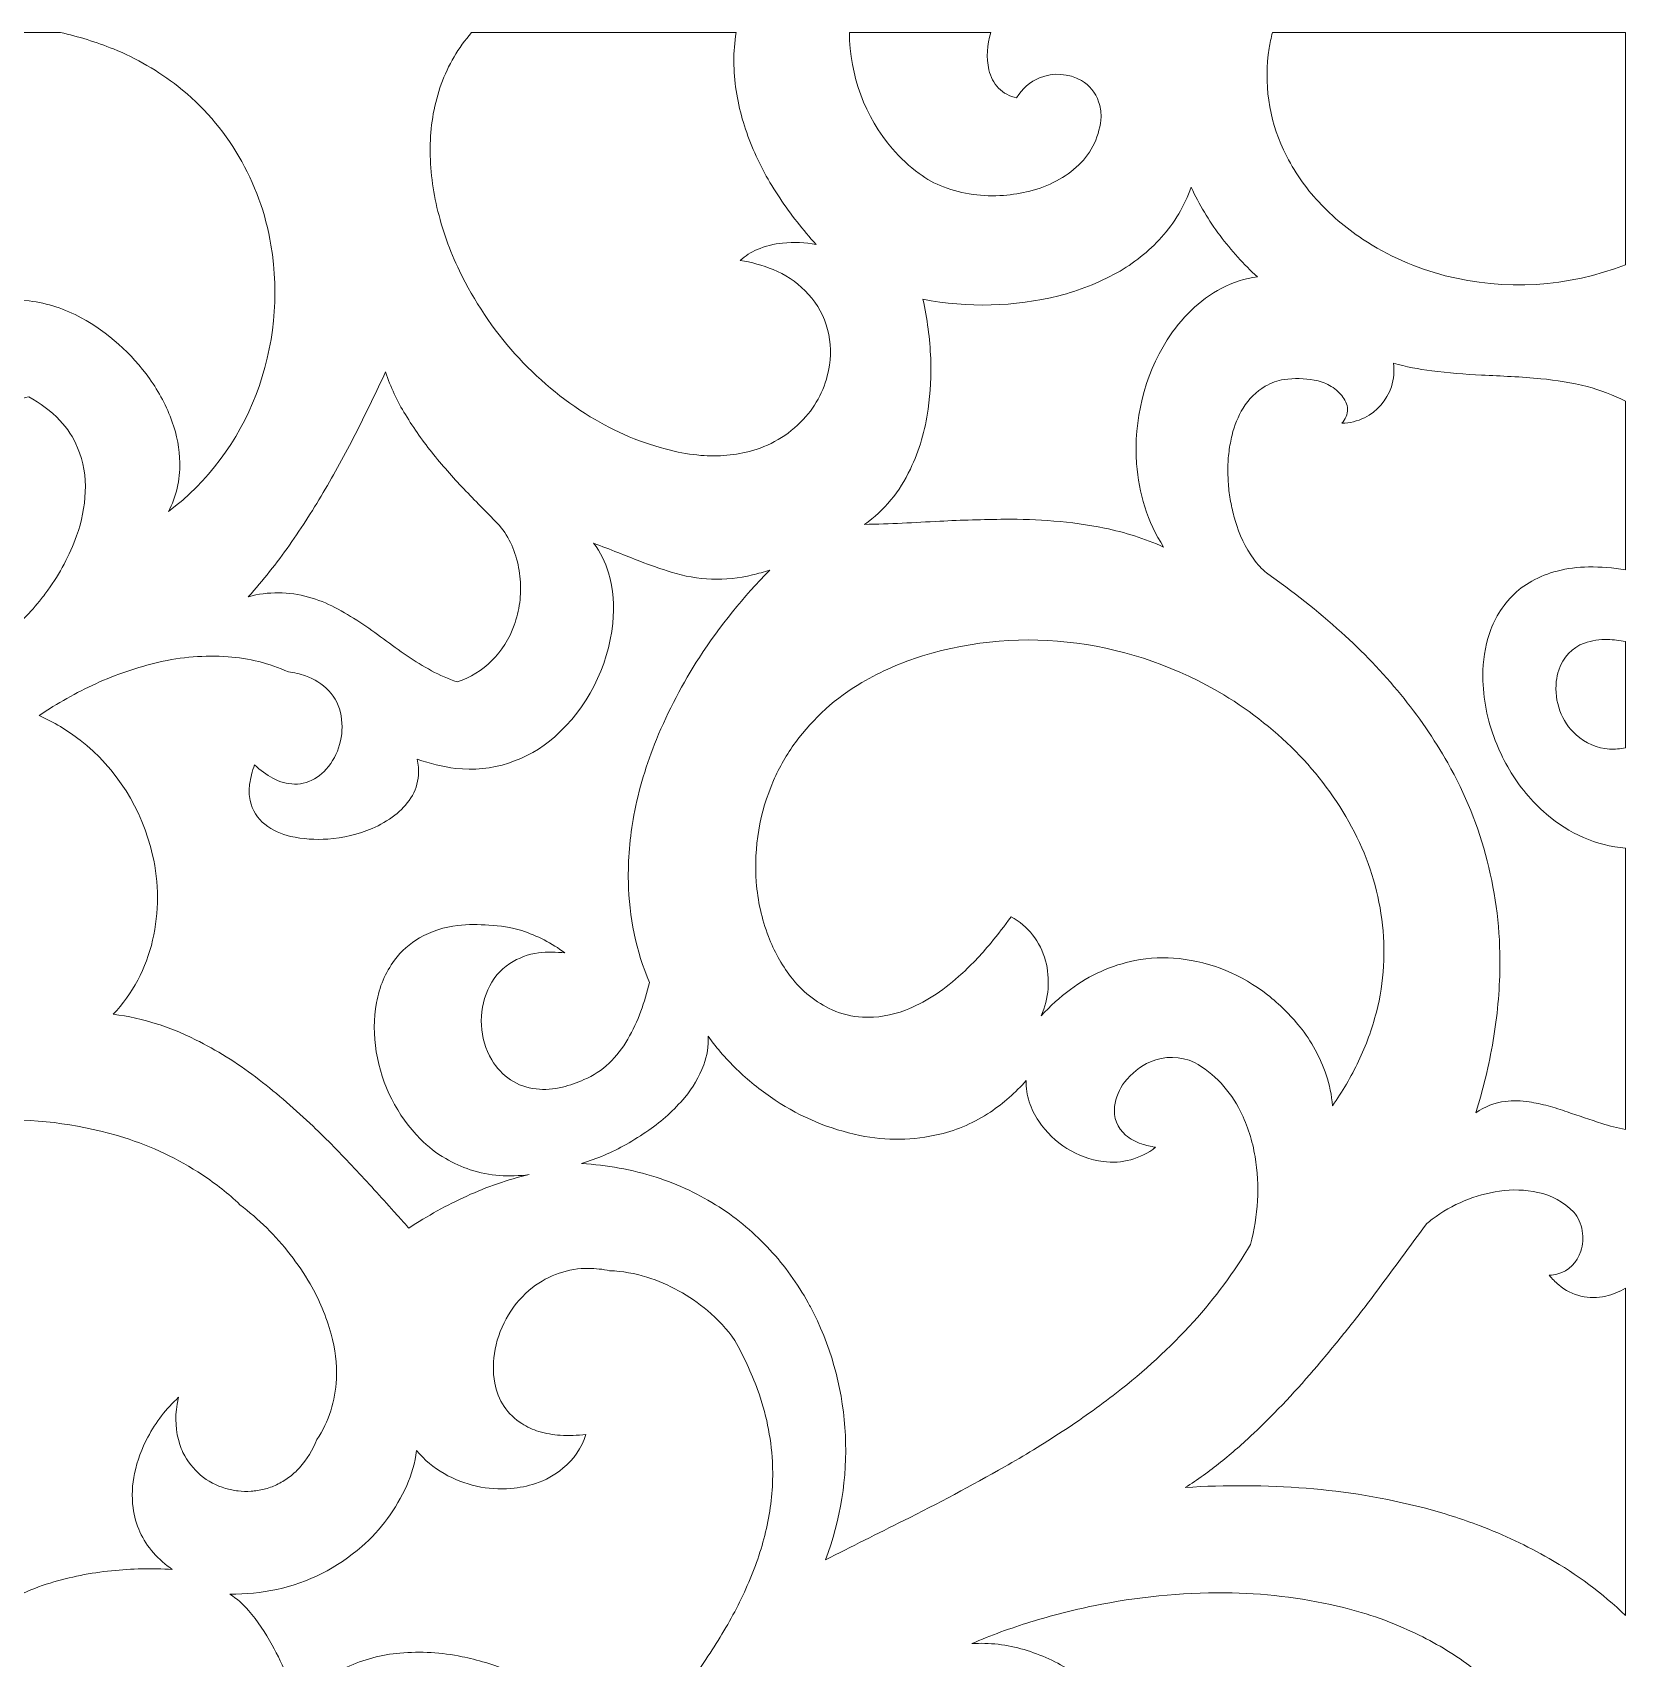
# Model space of a CAD drawing. Header units: millimetres. Extents: x -1200 to 1200, y -590 to 590.
# Drawn here: x 554 to 1200, y -69 to 590 of the extents above; entities that cross this region are included whole.
import ezdxf

# ---------------------------------------------------------------- set-up
doc = ezdxf.new("R2010")
doc.units = ezdxf.units.MM
doc.header["$MEASUREMENT"] = 0
doc.layers.add('Layer 1', color=7, linetype='Continuous')

msp = doc.modelspace()

# ---------------------------------------------------------------- linework, layer by layer
at = {"layer": 'Layer 1', "color": 250, "lineweight": 20}
for points, knots in [([(453.3294, 491.1982), (448.4882, 494.4745), (444.382, 498.818), (441.2904, 503.9309), (437.4431, 510.2193), (435.1579, 517.4218), (434.6411, 524.8836), (433.8299, 536.189), (436.4261, 547.4686), (442.059, 557.1289), (446.8421, 565.3315), (453.358, 572.2545), (461.1017, 577.3643), (468.51, 582.253), (476.6813, 585.7141), (485.2396, 587.5898), (492.5626, 589.1944), (500.0226, 589.9931), (507.5026, 589.9731), (507.5026, 589.9731), (565.688, 589.9731), (565.688, 589.9731), (573.011, 588.3754), (580.1975, 586.153), (587.1785, 583.3275), (596.5326, 579.5413), (605.3488, 574.4265), (613.3872, 568.1229), (633.2726, 552.5316), (646.7302, 529.5309), (651.031, 503.8116), (654.4335, 483.4589), (652.3432, 462.5199), (645.0014, 443.356), (637.6892, 424.2692), (625.3549, 407.793), (609.4442, 395.8492), (612.6407, 401.8841), (614.2439, 408.715), (614.0838, 415.624), (613.9532, 421.2819), (612.9139, 426.8776), (611.0105, 432.1699), (608.7506, 438.4536), (605.6546, 444.3691), (601.8166, 449.736), (594.448, 460.039), (584.9807, 468.4782), (574.1153, 474.4258), (567.5558, 478.0165), (560.4314, 480.3285), (553.0911, 481.2475), (547.0144, 482.0085), (540.8512, 481.4006), (535.0144, 479.4639), (532.0331, 478.4748), (529.1772, 477.1053), (526.5115, 475.3864), (523.6624, 473.5495), (521.0171, 471.3816), (518.6264, 468.9242), (518.5933, 469.3604), (518.5674, 469.7971), (518.5491, 470.2342), (518.417, 473.388), (518.3003, 476.5424), (518.1995, 479.6974), (518.099, 482.8467), (517.9826, 485.9955), (517.8503, 489.1436), (517.832, 489.5865), (517.8059, 490.0291), (517.7721, 490.4711), (511.7499, 488.1007), (505.569, 486.2072), (499.2793, 484.8054), (493.9424, 483.6159), (488.5072, 482.9895), (483.0522, 482.9351), (478.3701, 482.8883), (473.698, 483.3747), (469.115, 484.3861), (463.5025, 485.6245), (458.1539, 487.9326), (453.3294, 491.1982)], [0, 0, 0, 0, 0.03571429, 0.03571429, 0.03571429, 0.07142857, 0.07142857, 0.07142857, 0.10714286, 0.10714286, 0.10714286, 0.14285714, 0.14285714, 0.14285714, 0.17857143, 0.17857143, 0.17857143, 0.21428571, 0.21428571, 0.21428571, 0.25, 0.25, 0.25, 0.28571429, 0.28571429, 0.28571429, 0.32142857, 0.32142857, 0.32142857, 0.35714286, 0.35714286, 0.35714286, 0.39285714, 0.39285714, 0.39285714, 0.42857143, 0.42857143, 0.42857143, 0.46428571, 0.46428571, 0.46428571, 0.5, 0.5, 0.5, 0.53571429, 0.53571429, 0.53571429, 0.57142857, 0.57142857, 0.57142857, 0.60714286, 0.60714286, 0.60714286, 0.64285714, 0.64285714, 0.64285714, 0.67857143, 0.67857143, 0.67857143, 0.71428571, 0.71428571, 0.71428571, 0.75, 0.75, 0.75, 0.78571429, 0.78571429, 0.78571429, 0.82142857, 0.82142857, 0.82142857, 0.85714286, 0.85714286, 0.85714286, 0.89285714, 0.89285714, 0.89285714, 0.92857143, 0.92857143, 0.92857143, 0.96428571, 0.96428571, 0.96428571, 1, 1, 1, 1]), ([(780.4265, 434.3061), (757.7315, 448.2244), (739.3207, 468.7566), (727.4133, 493.4157), (723.4609, 501.6018), (720.401, 510.2351), (718.2929, 519.1467), (716.3065, 527.5443), (715.3899, 536.1851), (715.5671, 544.8373), (715.7366, 553.1015), (717.244, 561.2771), (720.0228, 569.0074), (722.8067, 576.751), (726.9665, 583.8678), (732.2759, 589.9731), (732.2759, 589.9731), (839.4792, 589.9731), (839.4792, 589.9731), (838.3033, 582.1872), (838.3226, 574.2551), (839.5373, 566.4758), (840.7488, 558.7158), (842.8867, 551.1501), (845.9014, 543.9556), (848.994, 536.5752), (852.7757, 529.5393), (857.1921, 522.9487), (861.663, 516.2773), (866.6103, 509.9764), (871.9926, 504.0994), (867.4913, 504.919), (862.9088, 505.1144), (858.3595, 504.6805), (854.808, 504.3417), (851.3254, 503.4455), (848.0257, 502.0209), (845.5505, 500.9521), (843.2469, 499.4894), (841.1937, 497.683), (845.7404, 496.944), (850.1988, 495.6893), (854.4897, 493.9414), (859.2997, 491.9821), (863.7134, 489.075), (867.4928, 485.3783), (875.3521, 477.693), (879.0563, 466.3738), (877.3726, 455.2166), (876.1974, 447.4342), (872.8666, 440.1865), (867.8026, 434.387), (861.9832, 427.7228), (854.4737, 422.9466), (846.1664, 420.6229), (839.3406, 418.7141), (832.2527, 418.0509), (825.2144, 418.662), (821.0864, 419.0204), (816.989, 419.7034), (812.9574, 420.7049), (801.5316, 423.5025), (790.5644, 428.0881), (780.4265, 434.3061)], [0, 0, 0, 0, 0.04761905, 0.04761905, 0.04761905, 0.0952381, 0.0952381, 0.0952381, 0.14285714, 0.14285714, 0.14285714, 0.19047619, 0.19047619, 0.19047619, 0.23809524, 0.23809524, 0.23809524, 0.28571429, 0.28571429, 0.28571429, 0.33333333, 0.33333333, 0.33333333, 0.38095238, 0.38095238, 0.38095238, 0.42857143, 0.42857143, 0.42857143, 0.47619048, 0.47619048, 0.47619048, 0.52380952, 0.52380952, 0.52380952, 0.57142857, 0.57142857, 0.57142857, 0.61904762, 0.61904762, 0.61904762, 0.66666667, 0.66666667, 0.66666667, 0.71428571, 0.71428571, 0.71428571, 0.76190476, 0.76190476, 0.76190476, 0.80952381, 0.80952381, 0.80952381, 0.85714286, 0.85714286, 0.85714286, 0.9047619, 0.9047619, 0.9047619, 0.95238095, 0.95238095, 0.95238095, 1, 1, 1, 1]), ([(902.8524, 542.8829), (891.7744, 555.8025), (885.572, 572.5629), (885.4173, 589.9731), (885.4173, 589.9731), (942.7595, 589.9731), (942.7595, 589.9731), (941.1457, 585.0988), (940.8756, 579.8453), (941.9816, 574.8163), (942.5925, 572.0376), (943.9359, 569.4988), (945.8587, 567.491), (946.8497, 566.4561), (947.9957, 565.6011), (949.2513, 564.9598), (950.5033, 564.3204), (951.8267, 563.8506), (953.1907, 563.5613), (955.3887, 567.2384), (958.6566, 570.0713), (962.5039, 571.6373), (968.0464, 573.8934), (974.2535, 573.476), (979.4808, 570.4997), (982.7205, 568.655), (985.201, 565.6125), (986.4446, 561.9604), (987.1079, 560.0116), (987.4484, 557.9563), (987.4509, 555.8859), (986.9447, 548.3717), (983.6802, 541.3555), (978.3556, 536.328), (975.6387, 533.7632), (972.6108, 531.5879), (969.3527, 529.8594), (965.9233, 528.0401), (962.3019, 526.6521), (958.5646, 525.7243), (955.0557, 524.8533), (951.4869, 524.2742), (947.8918, 523.9924), (939.6317, 523.3448), (931.3311, 524.5228), (923.5276, 527.4484), (920.0342, 528.7582), (916.7313, 530.578), (913.7174, 532.8536), (909.7376, 535.7391), (906.0907, 539.1056), (902.8524, 542.8829)], [0, 0, 0, 0, 0.05882353, 0.05882353, 0.05882353, 0.11764706, 0.11764706, 0.11764706, 0.17647059, 0.17647059, 0.17647059, 0.23529412, 0.23529412, 0.23529412, 0.29411765, 0.29411765, 0.29411765, 0.35294118, 0.35294118, 0.35294118, 0.41176471, 0.41176471, 0.41176471, 0.47058824, 0.47058824, 0.47058824, 0.52941176, 0.52941176, 0.52941176, 0.58823529, 0.58823529, 0.58823529, 0.64705882, 0.64705882, 0.64705882, 0.70588235, 0.70588235, 0.70588235, 0.76470588, 0.76470588, 0.76470588, 0.82352941, 0.82352941, 0.82352941, 0.88235294, 0.88235294, 0.88235294, 0.94117647, 0.94117647, 0.94117647, 1, 1, 1, 1]), ([(1199.95, 495.9248), (1176.5646, 486.8115), (1151.1159, 485.2599), (1126.8866, 491.4618), (1115.0475, 494.4929), (1103.7404, 499.4983), (1093.3986, 506.2852), (1086.4912, 510.8182), (1080.1622, 516.2665), (1074.5692, 522.4942), (1069.2556, 528.4099), (1064.8054, 535.1272), (1061.3662, 542.4215), (1055.36, 555.1575), (1053.3279, 569.5761), (1055.5573, 583.6022), (1055.8979, 585.7448), (1056.3283, 587.8706), (1056.8472, 589.9731), (1056.8472, 589.9731), (1199.95, 589.9731), (1199.95, 589.9731), (1199.95, 589.9731), (1199.95, 495.9248), (1199.95, 495.9248)], [0, 0, 0, 0, 0.125, 0.125, 0.125, 0.25, 0.25, 0.25, 0.375, 0.375, 0.375, 0.5, 0.5, 0.5, 0.625, 0.625, 0.625, 0.75, 0.75, 0.75, 0.875, 0.875, 0.875, 1, 1, 1, 1]), ([(891.587, 390.6816), (899.4969, 396.3316), (905.8852, 404.0343), (910.1365, 413.0515), (913.7401, 420.6946), (916.1706, 428.8885), (917.3383, 437.3333), (918.2782, 444.1316), (918.6247, 451.0051), (918.3733, 457.87), (918.0767, 465.9712), (917.0159, 474.0196), (915.2064, 481.8994), (933.4657, 478.3506), (952.2186, 478.837), (970.2895, 483.3313), (978.4898, 485.3704), (986.4088, 488.4987), (993.8599, 492.6428), (1000.5813, 496.3811), (1006.6802, 501.2432), (1011.9213, 507.0426), (1017.1815, 512.863), (1021.2693, 519.7408), (1023.9409, 527.2684), (1027.1525, 520.3222), (1031.0713, 513.7659), (1035.6299, 507.7133), (1040.1843, 501.6663), (1045.245, 496.0644), (1050.753, 490.9738), (1045.7313, 490.3063), (1040.8539, 488.7539), (1036.3219, 486.3799), (1031.7992, 484.0111), (1027.6184, 480.9808), (1023.9019, 477.3775), (1020.2406, 473.828), (1017.0008, 469.8259), (1014.252, 465.4565), (1004.9261, 450.6314), (1000.5515, 432.9681), (1001.8203, 415.233), (1002.2439, 409.307), (1003.3586, 403.46), (1005.14, 397.8214), (1006.9653, 392.0437), (1009.5313, 386.5576), (1012.7682, 381.5129), (1005.0675, 384.9356), (997.0494, 387.4983), (988.8416, 389.1602), (982.0319, 390.539), (975.1537, 391.5057), (968.2391, 392.0557), (961.6752, 392.5778), (955.0943, 392.8131), (948.5121, 392.7612), (939.682, 392.6914), (930.8547, 392.4241), (922.0354, 391.9594), (916.9628, 391.6922), (911.8895, 391.4372), (906.8157, 391.1949), (901.7421, 390.9524), (896.6654, 390.7813), (891.587, 390.6816)], [0, 0, 0, 0, 0.04545455, 0.04545455, 0.04545455, 0.09090909, 0.09090909, 0.09090909, 0.13636364, 0.13636364, 0.13636364, 0.18181818, 0.18181818, 0.18181818, 0.22727273, 0.22727273, 0.22727273, 0.27272727, 0.27272727, 0.27272727, 0.31818182, 0.31818182, 0.31818182, 0.36363636, 0.36363636, 0.36363636, 0.40909091, 0.40909091, 0.40909091, 0.45454545, 0.45454545, 0.45454545, 0.5, 0.5, 0.5, 0.54545455, 0.54545455, 0.54545455, 0.59090909, 0.59090909, 0.59090909, 0.63636364, 0.63636364, 0.63636364, 0.68181818, 0.68181818, 0.68181818, 0.72727273, 0.72727273, 0.72727273, 0.77272727, 0.77272727, 0.77272727, 0.81818182, 0.81818182, 0.81818182, 0.86363636, 0.86363636, 0.86363636, 0.90909091, 0.90909091, 0.90909091, 0.95454545, 0.95454545, 0.95454545, 1, 1, 1, 1]), ([(396.5732, 475.7987), (398.5374, 482.1088), (399.5802, 488.6988), (399.6648, 495.339), (400.4785, 491.0989), (401.8662, 487.0026), (403.7849, 483.1779), (407.0069, 476.7555), (411.274, 470.9762), (416.3905, 466.1067), (424.0626, 458.8054), (432.8944, 452.9776), (442.4786, 448.8931), (450.2095, 445.5985), (458.3102, 443.3569), (466.5801, 442.2247), (475.3305, 441.0267), (484.2161, 441.4709), (492.8193, 443.5374), (498.1826, 444.8258), (503.3382, 446.9387), (508.1177, 449.8079), (507.6991, 444.8256), (508.3563, 439.806), (510.0401, 435.1292), (513.1057, 426.6151), (519.0294, 419.5738), (526.6861, 415.349), (531.3145, 412.7947), (536.5123, 411.5978), (541.73, 411.8862), (537.9862, 415.9387), (536.471, 421.7207), (537.7056, 427.2241), (539.4487, 434.9951), (545.3925, 440.9297), (552.8494, 442.357), (557.496, 439.8758), (561.7503, 436.6556), (565.4655, 432.8084), (568.5186, 429.6467), (570.9627, 425.8951), (572.666, 421.7572), (574.9848, 416.1234), (576.0485, 410.0076), (575.7777, 403.8734), (575.5088, 397.7804), (574.3229, 391.7732), (572.2641, 386.0724), (569.4139, 378.1795), (565.487, 370.769), (560.6059, 364.0706), (559.4879, 362.5363), (558.3388, 361.0276), (557.1592, 359.5453), (554.965, 356.7884), (552.6125, 354.1764), (550.1143, 351.7235), (547.6139, 349.2686), (545.0126, 346.9308), (542.3175, 344.7165), (535.4285, 339.0568), (527.7131, 334.6177), (519.47, 331.5702), (515.3202, 330.0362), (511.0191, 329.0051), (506.648, 328.4959), (498.479, 329.8909), (490.2247, 330.6706), (481.9503, 330.8287), (468.8801, 331.0782), (455.829, 329.592), (443.1116, 326.4046), (431.8841, 323.5909), (421.0559, 319.2267), (410.9128, 313.4268), (413.6071, 318.6221), (415.684, 324.1489), (417.0952, 329.8793), (419.6213, 340.1377), (420.1336, 350.8356), (418.5984, 361.3095), (415.7472, 380.7548), (406.9887, 398.7153), (393.6388, 412.475), (384.8664, 421.5172), (374.3442, 428.4661), (362.7955, 432.8412), (366.1266, 434.5443), (369.2834, 436.6037), (372.2151, 438.9864), (378.6897, 444.2486), (384.238, 450.6711), (388.602, 457.957), (391.944, 463.5365), (394.6217, 469.5296), (396.5732, 475.7987)], [0, 0, 0, 0, 0.03125, 0.03125, 0.03125, 0.0625, 0.0625, 0.0625, 0.09375, 0.09375, 0.09375, 0.125, 0.125, 0.125, 0.15625, 0.15625, 0.15625, 0.1875, 0.1875, 0.1875, 0.21875, 0.21875, 0.21875, 0.25, 0.25, 0.25, 0.28125, 0.28125, 0.28125, 0.3125, 0.3125, 0.3125, 0.34375, 0.34375, 0.34375, 0.375, 0.375, 0.375, 0.40625, 0.40625, 0.40625, 0.4375, 0.4375, 0.4375, 0.46875, 0.46875, 0.46875, 0.5, 0.5, 0.5, 0.53125, 0.53125, 0.53125, 0.5625, 0.5625, 0.5625, 0.59375, 0.59375, 0.59375, 0.625, 0.625, 0.625, 0.65625, 0.65625, 0.65625, 0.6875, 0.6875, 0.6875, 0.71875, 0.71875, 0.71875, 0.75, 0.75, 0.75, 0.78125, 0.78125, 0.78125, 0.8125, 0.8125, 0.8125, 0.84375, 0.84375, 0.84375, 0.875, 0.875, 0.875, 0.90625, 0.90625, 0.90625, 0.9375, 0.9375, 0.9375, 0.96875, 0.96875, 0.96875, 1, 1, 1, 1]), ([(1149.0593, 211.4591), (1149.4034, 240.5141), (1142.0796, 269.1147), (1127.9042, 294.0401), (1122.3432, 303.8192), (1115.9907, 313.076), (1108.9191, 321.7043), (1101.504, 330.7515), (1093.4406, 339.1878), (1084.8014, 346.9365), (1075.1553, 355.5884), (1065.0286, 363.6295), (1054.4769, 371.0155), (1052.5239, 372.6172), (1050.7807, 374.4834), (1049.2916, 376.5663), (1045.9084, 381.2983), (1043.3559, 386.6275), (1041.7519, 392.3058), (1041.116, 394.5574), (1040.5605, 396.8331), (1040.0864, 399.1285), (1039.6062, 401.4543), (1039.2752, 403.811), (1039.0955, 406.1836), (1038.9167, 408.5471), (1038.8227, 410.9165), (1038.8138, 413.2874), (1038.8048, 415.6193), (1038.9592, 417.9483), (1039.2756, 420.2563), (1039.5822, 422.4937), (1039.9957, 424.713), (1040.5147, 426.9065), (1041.4295, 430.7735), (1042.9448, 434.4533), (1045, 437.7991), (1047.2529, 441.4675), (1050.3179, 444.5018), (1053.9326, 446.6439), (1056.3113, 448.0534), (1058.9187, 448.9807), (1061.6215, 449.379), (1065.6828, 449.9773), (1069.8076, 449.8816), (1073.8401, 449.0959), (1075.9974, 448.8261), (1078.0841, 448.1194), (1079.9866, 447.0143), (1080.9755, 446.4398), (1081.9254, 445.7941), (1082.8294, 445.0813), (1084.4363, 443.8147), (1085.7319, 442.1622), (1086.6092, 440.2605), (1087.4644, 438.4074), (1087.5027, 436.2536), (1086.7154, 434.3674), (1086.297, 433.3654), (1085.7217, 432.445), (1085.0134, 431.6442), (1088.1873, 431.7231), (1091.3128, 432.4934), (1094.1904, 433.9069), (1099.266, 436.4004), (1103.1863, 440.9342), (1105.0678, 446.4916), (1106.1068, 449.5599), (1106.3836, 452.8588), (1105.8704, 456.0714), (1110.9659, 454.5988), (1116.1603, 453.5323), (1121.4077, 452.8813), (1128.1292, 452.0474), (1134.8785, 451.4814), (1141.6403, 451.1851), (1145.6523, 451.0091), (1149.6635, 450.8123), (1153.6736, 450.5946), (1157.6576, 450.3784), (1161.6376, 450.0872), (1165.6116, 449.7215), (1171.9375, 449.1396), (1178.2127, 448.0637), (1184.3874, 446.5027), (1189.7656, 445.1429), (1194.9839, 443.1624), (1199.95, 440.5968), (1199.95, 440.5968), (1199.95, 372.3143), (1199.95, 372.3143), (1194.9715, 373.1256), (1189.9373, 373.505), (1184.8998, 373.4486), (1180.6445, 373.4009), (1176.4071, 372.8429), (1172.2715, 371.7855), (1168.6935, 370.8708), (1165.2352, 369.4954), (1161.9762, 367.6909), (1159.0249, 366.0568), (1156.3124, 363.9815), (1153.9246, 361.5302), (1149.3408, 356.8238), (1145.9883, 350.9458), (1144.1974, 344.4719), (1142.6572, 338.904), (1141.9713, 333.1106), (1142.1668, 327.3147), (1142.4653, 318.4622), (1144.3624, 309.7472), (1147.7558, 301.6425), (1149.2551, 298.0616), (1150.9808, 294.5901), (1152.9209, 291.2523), (1154.8842, 287.8745), (1157.1254, 284.6843), (1159.6182, 281.7194), (1162.1615, 278.6943), (1164.9263, 275.8834), (1167.8865, 273.3132), (1177.0025, 265.3992), (1188.1838, 260.5721), (1199.95, 259.4755), (1199.95, 259.4755), (1199.95, 145.5332), (1199.95, 145.5332), (1196.703, 146.1234), (1193.4955, 146.9327), (1190.3469, 147.9561), (1185.674, 149.475), (1181.0144, 151.0383), (1176.3683, 152.6458), (1173.7919, 153.5371), (1171.188, 154.3377), (1168.5609, 155.0458), (1166.0319, 155.7273), (1163.4713, 156.2727), (1160.8896, 156.6795), (1157.7017, 157.1817), (1154.4648, 157.2484), (1151.2607, 156.8781), (1146.9982, 156.3854), (1142.91, 154.8141), (1139.3481, 152.2987), (1142.2898, 161.8544), (1144.6196, 171.6086), (1146.321, 181.493), (1148.0237, 191.3835), (1148.9399, 201.4081), (1149.0593, 211.4591)], [0, 0, 0, 0, 0.02, 0.02, 0.02, 0.04, 0.04, 0.04, 0.06, 0.06, 0.06, 0.08, 0.08, 0.08, 0.1, 0.1, 0.1, 0.12, 0.12, 0.12, 0.14, 0.14, 0.14, 0.16, 0.16, 0.16, 0.18, 0.18, 0.18, 0.2, 0.2, 0.2, 0.22, 0.22, 0.22, 0.24, 0.24, 0.24, 0.26, 0.26, 0.26, 0.28, 0.28, 0.28, 0.3, 0.3, 0.3, 0.32, 0.32, 0.32, 0.34, 0.34, 0.34, 0.36, 0.36, 0.36, 0.38, 0.38, 0.38, 0.4, 0.4, 0.4, 0.42, 0.42, 0.42, 0.44, 0.44, 0.44, 0.46, 0.46, 0.46, 0.48, 0.48, 0.48, 0.5, 0.5, 0.5, 0.52, 0.52, 0.52, 0.54, 0.54, 0.54, 0.56, 0.56, 0.56, 0.58, 0.58, 0.58, 0.6, 0.6, 0.6, 0.62, 0.62, 0.62, 0.64, 0.64, 0.64, 0.66, 0.66, 0.66, 0.68, 0.68, 0.68, 0.7, 0.7, 0.7, 0.72, 0.72, 0.72, 0.74, 0.74, 0.74, 0.76, 0.76, 0.76, 0.78, 0.78, 0.78, 0.8, 0.8, 0.8, 0.82, 0.82, 0.82, 0.84, 0.84, 0.84, 0.86, 0.86, 0.86, 0.88, 0.88, 0.88, 0.9, 0.9, 0.9, 0.92, 0.92, 0.92, 0.94, 0.94, 0.94, 0.96, 0.96, 0.96, 0.98, 0.98, 0.98, 1, 1, 1, 1]), ([(641.8342, 361.3703), (647.7972, 367.9907), (653.3664, 374.9911), (658.5119, 382.3334), (663.6549, 389.6715), (668.5045, 397.2321), (673.0487, 404.9967), (677.5735, 412.728), (681.86, 420.6108), (685.9016, 428.6338), (689.8674, 436.5059), (693.7177, 444.4416), (697.4515, 452.4387), (699.5027, 446.3752), (702.2057, 440.5802), (705.5091, 435.165), (708.9666, 429.4974), (712.7849, 424.0843), (716.9388, 418.9619), (721.0974, 413.8338), (725.4673, 408.901), (730.0364, 404.1767), (734.554, 399.5062), (739.0928, 394.8587), (743.6528, 390.2343), (747.5849, 385.3496), (750.2509, 379.4727), (751.3903, 373.1814), (751.9537, 370.0682), (752.2116, 366.9015), (752.1595, 363.7326), (752.1069, 360.5548), (751.6884, 357.3947), (750.9132, 354.3231), (750.5268, 352.7916), (750.0717, 351.2801), (749.5497, 349.794), (745.6906, 338.8012), (737.1763, 330.3297), (726.5416, 326.8896), (722.9124, 328.0313), (719.3964, 329.5416), (716.0439, 331.3986), (712.6975, 333.2523), (709.431, 335.2622), (706.2541, 337.4218), (703.0038, 339.6315), (699.7971, 341.9123), (696.6367, 344.2621), (693.4713, 346.6155), (690.2484, 348.8812), (686.9708, 351.0572), (683.7291, 353.2092), (680.3872, 355.188), (676.9573, 356.9866), (673.5475, 358.7744), (669.9763, 360.1957), (666.2961, 361.229), (658.2874, 363.4869), (649.8659, 363.5363), (641.8342, 361.3703)], [0, 0, 0, 0, 0.05, 0.05, 0.05, 0.1, 0.1, 0.1, 0.15, 0.15, 0.15, 0.2, 0.2, 0.2, 0.25, 0.25, 0.25, 0.3, 0.3, 0.3, 0.35, 0.35, 0.35, 0.4, 0.4, 0.4, 0.45, 0.45, 0.45, 0.5, 0.5, 0.5, 0.55, 0.55, 0.55, 0.6, 0.6, 0.6, 0.65, 0.65, 0.65, 0.7, 0.7, 0.7, 0.75, 0.75, 0.75, 0.8, 0.8, 0.8, 0.85, 0.85, 0.85, 0.9, 0.9, 0.9, 0.95, 0.95, 0.95, 1, 1, 1, 1]), ([(573.6695, 303.2386), (568.5267, 307.2153), (562.9774, 310.5757), (557.127, 313.2555), (564.4266, 318.1824), (572.0856, 322.4888), (580.0338, 326.1352), (588.2508, 329.9052), (596.7955, 332.8222), (605.5495, 334.8465), (614.757, 336.9756), (624.2017, 337.7218), (633.6075, 337.0637), (642.0406, 336.4737), (650.316, 334.3897), (658.0909, 330.8987), (660.4426, 330.6123), (662.7623, 330.0889), (665.0191, 329.3351), (668.5784, 328.1463), (671.8101, 326.0685), (674.4418, 323.2778), (677.063, 320.4986), (678.8137, 316.9436), (679.4624, 313.0857), (680.7758, 305.2827), (678.5468, 297.2895), (673.4406, 291.4703), (671.2253, 288.946), (668.4032, 287.1029), (665.2721, 286.1343), (663.7535, 285.6645), (662.1767, 285.4394), (660.5942, 285.4663), (657.542, 285.518), (654.5442, 286.3158), (651.8345, 287.7968), (649.1503, 289.2639), (646.6537, 291.0824), (644.4028, 293.2097), (643.4365, 290.7053), (642.7536, 288.0889), (642.3684, 285.4161), (642.0504, 283.2085), (642.1228, 280.9574), (642.5822, 278.7776), (643.3966, 274.916), (645.521, 271.4971), (648.5558, 269.1678), (651.6579, 266.7866), (655.2036, 265.1212), (658.9584, 264.2825), (663.9128, 263.176), (668.9914, 262.8079), (674.0429, 263.1898), (680.2059, 263.6557), (686.2669, 265.1128), (692.0117, 267.5102), (695.2672, 268.8689), (698.3481, 270.6544), (701.1803, 272.8237), (703.7066, 274.7589), (705.9059, 277.1296), (707.6842, 279.835), (709.4812, 282.5693), (710.5524, 285.7616), (710.7847, 289.0784), (710.9382, 291.2722), (710.7697, 293.4784), (710.2847, 295.618), (715.3559, 293.7163), (720.6223, 292.4475), (725.9739, 291.8384), (740.4062, 290.1971), (754.8635, 294.8102), (766.0005, 304.6194), (779.1579, 316.208), (787.5943, 332.6907), (789.5462, 350.6415), (790.2924, 357.4995), (789.6907, 364.4488), (787.7782, 371.0511), (786.5174, 375.4028), (784.4864, 379.4655), (781.7928, 383.022), (785.0873, 381.8261), (788.3649, 380.5796), (791.6246, 379.2824), (794.5893, 378.1027), (797.5573, 376.9319), (800.5283, 375.7698), (804.7145, 374.1324), (808.9536, 372.6483), (813.237, 371.3197), (823.926, 368.0054), (835.2458, 367.6152), (846.117, 370.1892), (848.4894, 370.7508), (850.8428, 371.3996), (853.1723, 372.1343), (842.5289, 361.4223), (832.9713, 349.5693), (824.6588, 336.7712), (817.8577, 326.3002), (812.0192, 315.1674), (807.2254, 303.5277), (803.1644, 293.668), (800.111, 283.3786), (798.118, 272.8376), (796.4309, 263.9143), (795.6706, 254.8222), (795.8519, 245.7253), (796.1318, 231.6931), (799.0374, 217.8516), (804.4018, 205.0045), (803.4381, 201.0667), (802.2676, 197.1885), (800.8959, 193.3873), (799.4759, 189.4516), (797.7078, 185.6661), (795.6148, 182.0793), (793.5191, 178.4879), (790.9642, 175.2187), (788.0211, 172.3623), (785.0657, 169.4942), (781.6244, 167.2398), (777.8758, 165.7155), (775.0557, 164.4285), (772.1328, 163.4092), (769.1409, 162.6694), (765.6339, 161.8023), (762.0166, 161.55), (758.4317, 161.9223), (751.0113, 162.6915), (744.3679, 167.0756), (740.467, 173.7701), (735.4678, 182.349), (734.8832, 192.9858), (738.9008, 202.1195), (740.8231, 206.4881), (743.9079, 210.1713), (747.7818, 212.7262), (751.3259, 215.0632), (755.3178, 216.5377), (759.4709, 217.0449), (763.0274, 217.479), (766.6188, 217.4751), (770.1744, 217.0333), (764.8251, 221.0207), (758.9015, 224.0793), (752.6325, 226.0896), (748.3331, 227.4683), (743.869, 228.1993), (739.3752, 228.2597), (735.1551, 228.6596), (730.9074, 228.6296), (726.6927, 228.1698), (721.2458, 227.5754), (715.9618, 225.8524), (711.1491, 223.1001), (707.2454, 220.8676), (703.8222, 217.8056), (701.0984, 214.1091), (697.3912, 209.0774), (694.8837, 203.1788), (693.7901, 196.9141), (692.6422, 190.3375), (692.6064, 183.5966), (693.6855, 177.007), (695.902, 163.4993), (702.1807, 151.0904), (711.593, 141.626), (714.6651, 138.5367), (718.1042, 135.8779), (721.8232, 133.7174), (725.0018, 131.8708), (728.3459, 130.3581), (731.8058, 129.2015), (735.6384, 127.9204), (739.6051, 127.132), (743.6173, 126.8539), (747.6242, 126.5761), (751.6477, 126.7005), (755.632, 127.2254), (746.9776, 125.1758), (738.5252, 122.2676), (730.3909, 118.5403), (722.264, 114.8164), (714.4002, 110.483), (706.8617, 105.5743), (706.8617, 105.5743), (706.4928, 105.9855), (706.4928, 105.9855), (706.4928, 105.9855), (706.1232, 106.3976), (706.1232, 106.3976), (706.1232, 106.3976), (705.382, 107.2245), (705.382, 107.2245), (705.382, 107.2245), (704.6379, 108.0551), (704.6379, 108.0551), (704.6379, 108.0551), (703.8907, 108.8892), (703.8907, 108.8892), (703.8907, 108.8892), (702.3877, 110.5672), (702.3877, 110.5672), (702.3877, 110.5672), (700.8729, 112.2572), (700.8729, 112.2572), (695.56, 118.1826), (690.1943, 124.0553), (684.7768, 129.8745), (679.3583, 135.6946), (673.7814, 141.3493), (668.0533, 146.8306), (661.0783, 153.5052), (653.7801, 159.7966), (646.1893, 165.6784), (638.5884, 171.568), (630.5013, 176.73), (622.0272, 181.1011), (616.5359, 183.9334), (610.8435, 186.3132), (605.0029, 188.2177), (599.1584, 190.1237), (593.1561, 191.4493), (587.0771, 192.1768), (594.9297, 200.4545), (600.4666, 210.8589), (603.0705, 222.2361), (605.6621, 233.5588), (605.6625, 245.3739), (603.0693, 256.6961), (598.7902, 275.3753), (588.3741, 291.8708), (573.6695, 303.2386)], [0, 0, 0, 0, 0.01265823, 0.01265823, 0.01265823, 0.02531646, 0.02531646, 0.02531646, 0.03797468, 0.03797468, 0.03797468, 0.05063291, 0.05063291, 0.05063291, 0.06329114, 0.06329114, 0.06329114, 0.07594937, 0.07594937, 0.07594937, 0.08860759, 0.08860759, 0.08860759, 0.10126582, 0.10126582, 0.10126582, 0.11392405, 0.11392405, 0.11392405, 0.12658228, 0.12658228, 0.12658228, 0.13924051, 0.13924051, 0.13924051, 0.15189873, 0.15189873, 0.15189873, 0.16455696, 0.16455696, 0.16455696, 0.17721519, 0.17721519, 0.17721519, 0.18987342, 0.18987342, 0.18987342, 0.20253165, 0.20253165, 0.20253165, 0.21518987, 0.21518987, 0.21518987, 0.2278481, 0.2278481, 0.2278481, 0.24050633, 0.24050633, 0.24050633, 0.25316456, 0.25316456, 0.25316456, 0.26582278, 0.26582278, 0.26582278, 0.27848101, 0.27848101, 0.27848101, 0.29113924, 0.29113924, 0.29113924, 0.30379747, 0.30379747, 0.30379747, 0.3164557, 0.3164557, 0.3164557, 0.32911392, 0.32911392, 0.32911392, 0.34177215, 0.34177215, 0.34177215, 0.35443038, 0.35443038, 0.35443038, 0.36708861, 0.36708861, 0.36708861, 0.37974684, 0.37974684, 0.37974684, 0.39240506, 0.39240506, 0.39240506, 0.40506329, 0.40506329, 0.40506329, 0.41772152, 0.41772152, 0.41772152, 0.43037975, 0.43037975, 0.43037975, 0.44303797, 0.44303797, 0.44303797, 0.4556962, 0.4556962, 0.4556962, 0.46835443, 0.46835443, 0.46835443, 0.48101266, 0.48101266, 0.48101266, 0.49367089, 0.49367089, 0.49367089, 0.50632911, 0.50632911, 0.50632911, 0.51898734, 0.51898734, 0.51898734, 0.53164557, 0.53164557, 0.53164557, 0.5443038, 0.5443038, 0.5443038, 0.55696203, 0.55696203, 0.55696203, 0.56962025, 0.56962025, 0.56962025, 0.58227848, 0.58227848, 0.58227848, 0.59493671, 0.59493671, 0.59493671, 0.60759494, 0.60759494, 0.60759494, 0.62025316, 0.62025316, 0.62025316, 0.63291139, 0.63291139, 0.63291139, 0.64556962, 0.64556962, 0.64556962, 0.65822785, 0.65822785, 0.65822785, 0.67088608, 0.67088608, 0.67088608, 0.6835443, 0.6835443, 0.6835443, 0.69620253, 0.69620253, 0.69620253, 0.70886076, 0.70886076, 0.70886076, 0.72151899, 0.72151899, 0.72151899, 0.73417722, 0.73417722, 0.73417722, 0.74683544, 0.74683544, 0.74683544, 0.75949367, 0.75949367, 0.75949367, 0.7721519, 0.7721519, 0.7721519, 0.78481013, 0.78481013, 0.78481013, 0.79746835, 0.79746835, 0.79746835, 0.81012658, 0.81012658, 0.81012658, 0.82278481, 0.82278481, 0.82278481, 0.83544304, 0.83544304, 0.83544304, 0.84810127, 0.84810127, 0.84810127, 0.86075949, 0.86075949, 0.86075949, 0.87341772, 0.87341772, 0.87341772, 0.88607595, 0.88607595, 0.88607595, 0.89873418, 0.89873418, 0.89873418, 0.91139241, 0.91139241, 0.91139241, 0.92405063, 0.92405063, 0.92405063, 0.93670886, 0.93670886, 0.93670886, 0.94936709, 0.94936709, 0.94936709, 0.96202532, 0.96202532, 0.96202532, 0.97468354, 0.97468354, 0.97468354, 0.98734177, 0.98734177, 0.98734177, 1, 1, 1, 1]), ([(1081.1865, 155.1266), (1080.8728, 159.3853), (1080.0222, 163.5821), (1078.6571, 167.6042), (1076.2448, 174.7105), (1072.6421, 181.3061), (1068.0214, 187.0731), (1064.14, 191.9179), (1059.7367, 196.2725), (1054.9019, 200.0471), (1044.4217, 208.2287), (1032.0459, 213.3051), (1019.0734, 214.7395), (1013.1006, 215.4001), (1007.0667, 215.1378), (1001.166, 213.9603), (991.7375, 212.0787), (982.8014, 208.0748), (974.9756, 202.2237), (970.7384, 199.0559), (966.7863, 195.4836), (963.1706, 191.5527), (966.2545, 198.544), (966.8807, 206.4677), (964.9332, 213.899), (962.8304, 221.6334), (957.7511, 228.0954), (950.928, 231.7088), (948.3507, 228.0793), (945.6461, 224.5524), (942.8196, 221.135), (938.767, 216.2348), (934.3741, 211.6604), (929.676, 207.4481), (926.395, 204.5061), (922.8973, 201.8447), (919.2148, 199.4882), (915.6953, 197.2358), (911.9793, 195.3451), (908.1166, 193.8412), (902.5643, 191.6793), (896.6591, 190.7132), (890.746, 190.9988), (886.5061, 191.2034), (882.3375, 192.2111), (878.437, 193.9737), (871.8565, 196.9468), (866.0781, 201.5851), (861.6095, 207.4791), (857.8773, 212.4018), (854.8474, 217.8703), (852.6135, 223.7144), (849.9203, 230.76), (848.2684, 238.1966), (847.7135, 245.7695), (846.6802, 259.8681), (849.0763, 274.0044), (854.6742, 286.8564), (857.0747, 292.3667), (860.0677, 297.5669), (863.5957, 302.357), (870.8972, 312.2705), (880.0388, 320.5066), (890.4667, 326.5691), (898.2751, 331.1083), (906.5232, 334.7474), (915.0716, 337.4253), (935.3708, 343.6264), (956.6538, 345.3712), (977.6197, 342.5563), (998.567, 339.7439), (1018.7781, 332.6249), (1037.1207, 321.6014), (1048.3804, 314.8343), (1058.7506, 306.5488), (1067.9735, 296.9516), (1076.7489, 287.8201), (1084.201, 277.3822), (1090.0957, 265.9674), (1095.7654, 254.9888), (1099.5241, 243.0341), (1101.1982, 230.6607), (1102.8986, 218.0923), (1102.1474, 205.2955), (1098.9914, 193.043), (1097.2265, 186.191), (1094.8093, 179.5455), (1091.7759, 173.2056), (1088.7447, 166.8701), (1085.2021, 160.8222), (1081.1865, 155.1266)], [0, 0, 0, 0, 0.03333333, 0.03333333, 0.03333333, 0.06666667, 0.06666667, 0.06666667, 0.1, 0.1, 0.1, 0.13333333, 0.13333333, 0.13333333, 0.16666667, 0.16666667, 0.16666667, 0.2, 0.2, 0.2, 0.23333333, 0.23333333, 0.23333333, 0.26666667, 0.26666667, 0.26666667, 0.3, 0.3, 0.3, 0.33333333, 0.33333333, 0.33333333, 0.36666667, 0.36666667, 0.36666667, 0.4, 0.4, 0.4, 0.43333333, 0.43333333, 0.43333333, 0.46666667, 0.46666667, 0.46666667, 0.5, 0.5, 0.5, 0.53333333, 0.53333333, 0.53333333, 0.56666667, 0.56666667, 0.56666667, 0.6, 0.6, 0.6, 0.63333333, 0.63333333, 0.63333333, 0.66666667, 0.66666667, 0.66666667, 0.7, 0.7, 0.7, 0.73333333, 0.73333333, 0.73333333, 0.76666667, 0.76666667, 0.76666667, 0.8, 0.8, 0.8, 0.83333333, 0.83333333, 0.83333333, 0.86666667, 0.86666667, 0.86666667, 0.9, 0.9, 0.9, 0.93333333, 0.93333333, 0.93333333, 0.96666667, 0.96666667, 0.96666667, 1, 1, 1, 1]), ([(1199.95, 300.0975), (1197.8205, 299.699), (1195.6549, 299.553), (1193.4946, 299.6622), (1188.4919, 299.9151), (1183.7127, 301.9351), (1179.9295, 305.3931), (1174.0291, 310.7854), (1171.0306, 318.9034), (1171.9118, 327.0802), (1172.079, 328.6295), (1172.4048, 330.1555), (1172.8832, 331.6311), (1174.5524, 336.7822), (1178.3985, 340.8287), (1183.2887, 342.5843), (1186.3336, 343.6771), (1189.5427, 344.1777), (1192.7577, 344.0621), (1195.1735, 343.975), (1197.5792, 343.6813), (1199.95, 343.1842), (1199.95, 343.1842), (1199.95, 300.0975), (1199.95, 300.0975)], [0, 0, 0, 0, 0.125, 0.125, 0.125, 0.25, 0.25, 0.25, 0.375, 0.375, 0.375, 0.5, 0.5, 0.5, 0.625, 0.625, 0.625, 0.75, 0.75, 0.75, 0.875, 0.875, 0.875, 1, 1, 1, 1]), ([(868.711, 75.3094), (866.5321, 79.1658), (864.1609, 82.8986), (861.6078, 86.4911), (859.0309, 90.1173), (856.2231, 93.5557), (853.2048, 96.7817), (850.1442, 100.053), (846.9131, 103.143), (843.5275, 106.0368), (840.0683, 108.9933), (836.4171, 111.6919), (832.6008, 114.1122), (828.6749, 116.602), (824.6179, 118.8562), (820.4503, 120.8633), (816.1224, 122.9477), (811.6616, 124.713), (807.1015, 126.146), (797.2771, 129.2331), (787.1432, 131.1068), (776.9083, 131.7281), (783.1663, 133.6349), (789.218, 136.2293), (794.9615, 139.4679), (798.0911, 141.2324), (801.1435, 143.145), (804.1092, 145.1997), (809.5066, 148.9392), (814.416, 153.4101), (818.7089, 158.496), (821.9778, 162.3686), (824.5761, 166.8177), (826.3829, 171.6378), (827.7781, 175.359), (828.3773, 179.3602), (828.1369, 183.353), (831.8366, 178.203), (835.9973, 173.438), (840.5605, 169.125), (845.1785, 164.7604), (850.1445, 160.821), (855.4022, 157.3518), (865.8809, 150.438), (877.4788, 145.6069), (889.6122, 143.1032), (900.3586, 140.886), (911.43, 141.0544), (922.1107, 143.5999), (929.3653, 145.3288), (936.2848, 148.3643), (942.5597, 152.5718), (947.8914, 156.1468), (952.7628, 160.4351), (957.0494, 165.3278), (957.0187, 162.3876), (957.4586, 159.462), (958.3512, 156.6761), (959.2423, 153.8946), (960.521, 151.2672), (962.145, 148.8815), (968.309, 139.8281), (977.7834, 133.8866), (988.2766, 132.5016), (995.7952, 131.5092), (1003.396, 133.5759), (1009.5173, 138.2813), (1007.577, 138.5885), (1005.6634, 139.0577), (1003.7938, 139.6846), (1001.4657, 140.4651), (999.2897, 141.6771), (997.3662, 143.264), (994.0325, 146.0135), (992.3423, 150.4203), (992.9228, 154.8387), (993.3946, 158.4261), (994.7832, 161.8088), (996.9404, 164.6287), (999.7241, 168.2677), (1003.3211, 171.1189), (1007.4108, 172.9294), (1013.1484, 175.3753), (1019.5726, 175.2918), (1025.2526, 172.7013), (1033.2548, 168.1979), (1039.775, 161.2563), (1043.9682, 152.7803), (1046.808, 147.0397), (1048.7857, 140.872), (1049.8328, 134.4931), (1051.7776, 122.6482), (1051.1471, 110.4979), (1047.9902, 98.9462), (1041.3468, 87.6662), (1033.6012, 77.1528), (1024.8777, 67.5737), (1015.2886, 57.0441), (1004.853, 47.4119), (993.6849, 38.7813), (986.5206, 33.2449), (979.1573, 28.0013), (971.6105, 23.0614), (963.9854, 18.07), (956.2175, 13.3265), (948.3167, 8.8365), (934.872, 1.1958), (921.2394, -6.07), (907.4313, -12.9544), (896.8449, -18.2326), (886.2751, -23.5482), (875.7223, -28.9011), (888.1348, 3.4676), (886.4345, 39.9771), (871.0521, 70.8979), (870.3099, 72.3904), (869.5292, 73.8615), (868.711, 75.3094)], [0, 0, 0, 0, 0.02564103, 0.02564103, 0.02564103, 0.05128205, 0.05128205, 0.05128205, 0.07692308, 0.07692308, 0.07692308, 0.1025641, 0.1025641, 0.1025641, 0.12820513, 0.12820513, 0.12820513, 0.15384615, 0.15384615, 0.15384615, 0.17948718, 0.17948718, 0.17948718, 0.20512821, 0.20512821, 0.20512821, 0.23076923, 0.23076923, 0.23076923, 0.25641026, 0.25641026, 0.25641026, 0.28205128, 0.28205128, 0.28205128, 0.30769231, 0.30769231, 0.30769231, 0.33333333, 0.33333333, 0.33333333, 0.35897436, 0.35897436, 0.35897436, 0.38461538, 0.38461538, 0.38461538, 0.41025641, 0.41025641, 0.41025641, 0.43589744, 0.43589744, 0.43589744, 0.46153846, 0.46153846, 0.46153846, 0.48717949, 0.48717949, 0.48717949, 0.51282051, 0.51282051, 0.51282051, 0.53846154, 0.53846154, 0.53846154, 0.56410256, 0.56410256, 0.56410256, 0.58974359, 0.58974359, 0.58974359, 0.61538462, 0.61538462, 0.61538462, 0.64102564, 0.64102564, 0.64102564, 0.66666667, 0.66666667, 0.66666667, 0.69230769, 0.69230769, 0.69230769, 0.71794872, 0.71794872, 0.71794872, 0.74358974, 0.74358974, 0.74358974, 0.76923077, 0.76923077, 0.76923077, 0.79487179, 0.79487179, 0.79487179, 0.82051282, 0.82051282, 0.82051282, 0.84615385, 0.84615385, 0.84615385, 0.87179487, 0.87179487, 0.87179487, 0.8974359, 0.8974359, 0.8974359, 0.92307692, 0.92307692, 0.92307692, 0.94871795, 0.94871795, 0.94871795, 0.97435897, 0.97435897, 0.97435897, 1, 1, 1, 1]), ([(459.4744, 115.9676), (453.3748, 115.2908), (447.3767, 113.8195), (441.6207, 111.5878), (448.1714, 117.6728), (455.3072, 123.0176), (462.9144, 127.5371), (476.4158, 135.5589), (490.9718, 141.4159), (506.1112, 144.9197), (517.4583, 147.5458), (529.0164, 149.0176), (540.6305, 149.3155), (557.8143, 149.7568), (574.9523, 147.3592), (591.4316, 142.2102), (602.6297, 138.7114), (613.3244, 133.6341), (623.2307, 127.1145), (628.6311, 123.5603), (633.7236, 119.5133), (638.4513, 115.0191), (646.0549, 109.2355), (652.9141, 102.441), (658.862, 94.8018), (661.7901, 91.041), (664.4683, 87.0727), (666.8789, 82.9241), (670.5673, 76.5755), (673.4443, 69.7441), (675.4372, 62.6029), (677.084, 56.7021), (677.7966, 50.5577), (677.5474, 44.4126), (677.1634, 35.6003), (674.4265, 27.086), (669.651, 19.8399), (667.9467, 15.6374), (665.5579, 11.7829), (662.5916, 8.4484), (661.2598, 6.9516), (659.7741, 5.6164), (658.161, 4.467), (656.621, 3.3695), (655.001, 2.4023), (653.316, 1.5743), (651.6765, 0.7687), (649.9601, 0.1504), (648.1958, -0.2702), (646.4653, -0.6829), (644.7089, -0.9626), (642.9401, -1.1072), (641.1895, -1.2506), (639.43, -1.207), (637.6879, -0.9772), (635.9638, -0.7499), (634.2567, -0.3969), (632.579, 0.0792), (625.1617, 2.1836), (618.9238, 7.4584), (615.3639, 14.63), (614.8519, 15.6618), (614.4174, 16.7341), (614.064, 17.8372), (612.3821, 23.0887), (612.0163, 28.7062), (613.0007, 34.1508), (613.1741, 35.1101), (613.3736, 36.0641), (613.5987, 37.0115), (608.5954, 32.4091), (604.3732, 26.9387), (601.1177, 20.8391), (598.6656, 16.2448), (596.8567, 11.2996), (595.7482, 6.1596), (594.7623, 1.5873), (594.5602, -3.1354), (595.1515, -7.7827), (596.0209, -14.6111), (598.8919, -20.9877), (603.3634, -26.0149), (605.6474, -28.5828), (608.2245, -30.844), (611.0354, -32.7455), (602.8076, -32.2909), (594.5583, -32.4767), (586.3567, -33.3014), (577.9438, -34.1474), (569.622, -35.8125), (561.5005, -38.2751), (553.066, -40.8327), (545.0415, -44.7106), (537.6998, -49.7778), (531.6626, -53.945), (526.4656, -59.3312), (522.4128, -65.623), (522.2172, -62.1579), (521.5888, -58.7339), (520.5443, -55.4416), (517.9964, -47.4142), (512.3184, -40.9052), (504.9386, -37.5597), (509.3757, -34.9628), (513.543, -31.8822), (517.3704, -28.3698), (520.9359, -25.0977), (524.1342, -21.4052), (526.9016, -17.3658), (532.2104, -9.6169), (535.9474, -0.7947), (537.8752, 8.5437), (539.8101, 17.9172), (540.2199, 27.572), (539.0855, 37.0897), (536.9764, 54.7825), (530.4732, 71.5849), (520.2345, 85.7837), (513.7846, 94.7288), (505.6757, 102.2048), (496.4043, 107.7524), (492.5254, 110.0733), (488.414, 111.9354), (484.1465, 113.3038), (479.8076, 114.6953), (475.3443, 115.6157), (470.8278, 116.0502), (467.05, 116.4137), (463.2469, 116.3861), (459.4744, 115.9676)], [0, 0, 0, 0, 0.02325581, 0.02325581, 0.02325581, 0.04651163, 0.04651163, 0.04651163, 0.06976744, 0.06976744, 0.06976744, 0.09302326, 0.09302326, 0.09302326, 0.11627907, 0.11627907, 0.11627907, 0.13953488, 0.13953488, 0.13953488, 0.1627907, 0.1627907, 0.1627907, 0.18604651, 0.18604651, 0.18604651, 0.20930233, 0.20930233, 0.20930233, 0.23255814, 0.23255814, 0.23255814, 0.25581395, 0.25581395, 0.25581395, 0.27906977, 0.27906977, 0.27906977, 0.30232558, 0.30232558, 0.30232558, 0.3255814, 0.3255814, 0.3255814, 0.34883721, 0.34883721, 0.34883721, 0.37209302, 0.37209302, 0.37209302, 0.39534884, 0.39534884, 0.39534884, 0.41860465, 0.41860465, 0.41860465, 0.44186047, 0.44186047, 0.44186047, 0.46511628, 0.46511628, 0.46511628, 0.48837209, 0.48837209, 0.48837209, 0.51162791, 0.51162791, 0.51162791, 0.53488372, 0.53488372, 0.53488372, 0.55813953, 0.55813953, 0.55813953, 0.58139535, 0.58139535, 0.58139535, 0.60465116, 0.60465116, 0.60465116, 0.62790698, 0.62790698, 0.62790698, 0.65116279, 0.65116279, 0.65116279, 0.6744186, 0.6744186, 0.6744186, 0.69767442, 0.69767442, 0.69767442, 0.72093023, 0.72093023, 0.72093023, 0.74418605, 0.74418605, 0.74418605, 0.76744186, 0.76744186, 0.76744186, 0.79069767, 0.79069767, 0.79069767, 0.81395349, 0.81395349, 0.81395349, 0.8372093, 0.8372093, 0.8372093, 0.86046512, 0.86046512, 0.86046512, 0.88372093, 0.88372093, 0.88372093, 0.90697674, 0.90697674, 0.90697674, 0.93023256, 0.93023256, 0.93023256, 0.95348837, 0.95348837, 0.95348837, 0.97674419, 0.97674419, 0.97674419, 1, 1, 1, 1]), ([(1199.95, -51.4151), (1190.5492, -42.4165), (1180.1488, -34.6553), (1168.972, -28.2989), (1159.9691, -23.1787), (1150.6207, -18.7667), (1141.0008, -15.0978), (1133.582, -12.2682), (1126.0269, -9.8545), (1118.3656, -7.8668), (1102.6723, -3.7947), (1086.6844, -1.1196), (1070.5659, 0.1307), (1054.2544, 1.3959), (1037.8829, 1.5029), (1021.5579, 0.4504), (1026.5085, 3.5833), (1031.2889, 7.0038), (1035.8782, 10.697), (1040.4657, 14.3888), (1044.911, 18.2718), (1049.2045, 22.3374), (1058.3174, 30.9661), (1066.9586, 40.1302), (1075.0887, 49.7876), (1079.1782, 54.6452), (1083.2154, 59.5509), (1087.1997, 64.5046), (1091.1073, 69.3626), (1094.9304, 74.295), (1098.6671, 79.3), (1105.6243, 88.6189), (1112.5342, 97.9766), (1119.3968, 107.3729), (1120.1264, 107.9942), (1120.8744, 108.5916), (1121.6393, 109.164), (1129.7247, 115.2143), (1139.0817, 119.1193), (1148.9061, 120.5459), (1154.0668, 121.2953), (1159.3124, 121.1187), (1164.4172, 120.0242), (1169.8869, 118.8515), (1174.9349, 116.0785), (1178.9799, 112.0264), (1180.7907, 109.8792), (1181.9947, 107.2393), (1182.4554, 104.4084), (1182.9038, 101.6533), (1182.6996, 98.823), (1181.8618, 96.1709), (1180.4314, 91.6403), (1176.9143, 88.1808), (1172.5273, 86.9836), (1171.3892, 86.6733), (1170.2231, 86.4892), (1169.0485, 86.4344), (1170.2111, 85.0161), (1171.4963, 83.7154), (1172.8881, 82.5487), (1178.2483, 78.0568), (1185.2473, 76.3689), (1191.9272, 77.9629), (1194.735, 78.6324), (1197.4364, 79.7229), (1199.95, 81.2016), (1199.95, 81.2016), (1199.95, -51.4151), (1199.95, -51.4151)], [0, 0, 0, 0, 0.04347826, 0.04347826, 0.04347826, 0.08695652, 0.08695652, 0.08695652, 0.13043478, 0.13043478, 0.13043478, 0.17391304, 0.17391304, 0.17391304, 0.2173913, 0.2173913, 0.2173913, 0.26086957, 0.26086957, 0.26086957, 0.30434783, 0.30434783, 0.30434783, 0.34782609, 0.34782609, 0.34782609, 0.39130435, 0.39130435, 0.39130435, 0.43478261, 0.43478261, 0.43478261, 0.47826087, 0.47826087, 0.47826087, 0.52173913, 0.52173913, 0.52173913, 0.56521739, 0.56521739, 0.56521739, 0.60869565, 0.60869565, 0.60869565, 0.65217391, 0.65217391, 0.65217391, 0.69565217, 0.69565217, 0.69565217, 0.73913043, 0.73913043, 0.73913043, 0.7826087, 0.7826087, 0.7826087, 0.82608696, 0.82608696, 0.82608696, 0.86956522, 0.86956522, 0.86956522, 0.91304348, 0.91304348, 0.91304348, 0.95652174, 0.95652174, 0.95652174, 1, 1, 1, 1]), ([(752.6807, 26.3142), (746.9517, 29.888), (742.9626, 35.881), (741.7201, 42.7724), (740.9061, 47.2911), (740.9446, 51.9329), (741.8331, 56.4362), (743.8398, 66.4363), (749.2385, 75.3142), (757.0193, 81.419), (763.5983, 86.5719), (771.5923, 89.3124), (779.7898, 89.2281), (782.6399, 89.1986), (785.4803, 88.8856), (788.2745, 88.2933), (793.3794, 88.0676), (798.4372, 87.1804), (803.3361, 85.6516), (812.2716, 82.8632), (820.6081, 78.2826), (827.8933, 72.1597), (832.0811, 68.6398), (835.8127, 64.5585), (838.9951, 60.0181), (842.5991, 53.6691), (845.6838, 47.01), (848.2172, 40.1105), (851.649, 30.7645), (853.6705, 20.9133), (854.2105, 10.9085), (854.624, 3.2464), (854.11, -4.4382), (852.6814, -11.9638), (851.2549, -19.4767), (849.128, -26.8213), (846.3312, -33.8937), (843.4423, -41.1995), (840.0264, -48.2601), (836.1129, -55.0157), (832.0409, -62.045), (827.6582, -68.8685), (822.9784, -75.4645), (818.15, -82.2701), (813.115, -88.9099), (807.881, -95.3743), (802.5722, -101.9312), (797.2027, -108.4331), (791.7732, -114.8792), (790.4995, -111.3505), (788.8394, -107.9894), (786.827, -104.8659), (783.9372, -100.3803), (780.5503, -96.272), (776.7389, -92.6296), (770.5237, -86.6894), (763.5329, -81.7137), (755.9822, -77.8564), (751.7252, -75.6817), (747.3517, -73.7689), (742.8844, -72.128), (739.6753, -70.9492), (736.4069, -69.9562), (733.0948, -69.1537), (731.5512, -68.7797), (730.0017, -68.4334), (728.4472, -68.1149), (720.1611, -66.4175), (711.6922, -65.9169), (703.2781, -66.6276), (695.8281, -67.2569), (688.5301, -69.2074), (681.6965, -72.3963), (674.0908, -75.9457), (667.4404, -81.4368), (662.3526, -88.3705), (660.9644, -84.3369), (659.4404, -80.3565), (657.7836, -76.4371), (655.9002, -71.981), (653.8031, -67.6283), (651.5008, -63.3965), (648.7779, -58.3916), (645.5683, -53.6975), (641.9245, -49.3917), (639.7387, -46.8085), (637.1906, -44.5918), (634.3696, -42.8194), (640.7445, -42.8493), (647.107, -42.1896), (653.3542, -40.8505), (666.0162, -38.1356), (677.8546, -32.1741), (687.8102, -23.4954), (695.5379, -16.7587), (701.7631, -8.306), (706.0357, 1.2547), (708.0369, 5.7325), (709.3838, 10.5048), (710.0294, 15.4073), (713.185, 11.6279), (716.9526, 8.4664), (721.1549, 6.0718), (729.4557, 1.3423), (738.8839, -0.7553), (748.2908, 0.0376), (751.6554, 0.3211), (754.9803, 1.0009), (758.2012, 2.0646), (762.2389, 3.398), (766.0208, 5.4778), (769.3673, 8.2061), (773.6722, 11.7157), (776.9054, 16.4832), (778.6603, 21.9117), (775.1889, 21.5059), (771.6922, 21.403), (768.2049, 21.604), (765.2789, 21.7725), (762.382, 22.2955), (759.5696, 23.1624), (757.1572, 23.9058), (754.8433, 24.9645), (752.6807, 26.3142)], [0, 0, 0, 0, 0.02439024, 0.02439024, 0.02439024, 0.04878049, 0.04878049, 0.04878049, 0.07317073, 0.07317073, 0.07317073, 0.09756098, 0.09756098, 0.09756098, 0.12195122, 0.12195122, 0.12195122, 0.14634146, 0.14634146, 0.14634146, 0.17073171, 0.17073171, 0.17073171, 0.19512195, 0.19512195, 0.19512195, 0.2195122, 0.2195122, 0.2195122, 0.24390244, 0.24390244, 0.24390244, 0.26829268, 0.26829268, 0.26829268, 0.29268293, 0.29268293, 0.29268293, 0.31707317, 0.31707317, 0.31707317, 0.34146341, 0.34146341, 0.34146341, 0.36585366, 0.36585366, 0.36585366, 0.3902439, 0.3902439, 0.3902439, 0.41463415, 0.41463415, 0.41463415, 0.43902439, 0.43902439, 0.43902439, 0.46341463, 0.46341463, 0.46341463, 0.48780488, 0.48780488, 0.48780488, 0.51219512, 0.51219512, 0.51219512, 0.53658537, 0.53658537, 0.53658537, 0.56097561, 0.56097561, 0.56097561, 0.58536585, 0.58536585, 0.58536585, 0.6097561, 0.6097561, 0.6097561, 0.63414634, 0.63414634, 0.63414634, 0.65853659, 0.65853659, 0.65853659, 0.68292683, 0.68292683, 0.68292683, 0.70731707, 0.70731707, 0.70731707, 0.73170732, 0.73170732, 0.73170732, 0.75609756, 0.75609756, 0.75609756, 0.7804878, 0.7804878, 0.7804878, 0.80487805, 0.80487805, 0.80487805, 0.82926829, 0.82926829, 0.82926829, 0.85365854, 0.85365854, 0.85365854, 0.87804878, 0.87804878, 0.87804878, 0.90243902, 0.90243902, 0.90243902, 0.92682927, 0.92682927, 0.92682927, 0.95121951, 0.95121951, 0.95121951, 0.97560976, 0.97560976, 0.97560976, 1, 1, 1, 1]), ([(1004.9775, -105.1589), (997.717, -92.499), (987.6615, -81.8653), (975.6709, -74.1714), (969.6133, -70.2843), (963.0789, -67.2855), (956.2516, -65.2601), (949.3489, -63.2124), (942.1693, -62.3853), (935.0098, -62.8137), (942.8322, -59.4673), (950.809, -56.5392), (958.9115, -54.0398), (967.3083, -51.4499), (975.8127, -49.2675), (984.3996, -47.4992), (1001.9331, -43.8883), (1019.7612, -42.1276), (1037.6264, -42.2421), (1052.9644, -42.3402), (1068.2467, -44.143), (1083.2257, -47.6204), (1093.6133, -50.0319), (1103.7492, -53.5116), (1113.4914, -58.0104), (1121.2056, -61.5728), (1128.5847, -65.8881), (1135.535, -70.9007), (1140.2563, -74.3355), (1144.2378, -78.7759), (1147.225, -83.9368), (1150.2046, -89.0842), (1152.2604, -94.7625), (1153.2926, -100.6928), (1155.3446, -112.483), (1153.9921, -124.6434), (1149.412, -135.6158), (1147.2727, -140.7397), (1144.3693, -145.4682), (1140.8107, -149.6248), (1137.231, -153.8057), (1132.818, -157.0974), (1127.8863, -159.2667), (1125.4287, -160.3475), (1122.8517, -161.0964), (1120.2157, -161.4959), (1114.9748, -162.2901), (1109.6358, -161.9029), (1104.5473, -160.3601), (1100.4356, -159.1136), (1096.4666, -157.3976), (1092.7087, -155.2422), (1092.7087, -155.2422), (1092.7871, -157.7867), (1092.7871, -157.7867), (1092.7871, -157.7867), (1092.8652, -160.3312), (1092.8652, -160.3312), (1092.8652, -160.3312), (1093.0207, -165.4199), (1093.0207, -165.4199), (1093.0207, -165.4199), (1093.0981, -167.9644), (1093.0981, -167.9644), (1093.0981, -167.9644), (1093.176, -170.5092), (1093.176, -170.5092), (1093.176, -170.5092), (1093.2538, -173.0545), (1093.2538, -173.0545), (1093.2538, -173.0545), (1093.3322, -175.6002), (1093.3322, -175.6002), (1084.8501, -174.623), (1076.3625, -173.6978), (1067.8702, -172.8246), (1060.2936, -172.0457), (1052.6901, -171.582), (1045.0786, -171.4349), (1033.0238, -171.2021), (1020.9698, -172.0475), (1009.0506, -173.9624), (1005.0254, -174.609), (1001.0139, -175.3487), (997.0194, -176.1806), (999.0562, -174.6327), (1000.978, -172.9225), (1002.7672, -171.0655), (1009.8749, -163.6877), (1014.1625, -153.8063), (1014.8026, -143.3154), (1015.198, -136.8459), (1014.5317, -130.3508), (1012.8331, -124.1198), (1011.0188, -117.4632), (1008.377, -111.0866), (1004.9775, -105.1589)], [0, 0, 0, 0, 0.03125, 0.03125, 0.03125, 0.0625, 0.0625, 0.0625, 0.09375, 0.09375, 0.09375, 0.125, 0.125, 0.125, 0.15625, 0.15625, 0.15625, 0.1875, 0.1875, 0.1875, 0.21875, 0.21875, 0.21875, 0.25, 0.25, 0.25, 0.28125, 0.28125, 0.28125, 0.3125, 0.3125, 0.3125, 0.34375, 0.34375, 0.34375, 0.375, 0.375, 0.375, 0.40625, 0.40625, 0.40625, 0.4375, 0.4375, 0.4375, 0.46875, 0.46875, 0.46875, 0.5, 0.5, 0.5, 0.53125, 0.53125, 0.53125, 0.5625, 0.5625, 0.5625, 0.59375, 0.59375, 0.59375, 0.625, 0.625, 0.625, 0.65625, 0.65625, 0.65625, 0.6875, 0.6875, 0.6875, 0.71875, 0.71875, 0.71875, 0.75, 0.75, 0.75, 0.78125, 0.78125, 0.78125, 0.8125, 0.8125, 0.8125, 0.84375, 0.84375, 0.84375, 0.875, 0.875, 0.875, 0.90625, 0.90625, 0.90625, 0.9375, 0.9375, 0.9375, 0.96875, 0.96875, 0.96875, 1, 1, 1, 1])]:
    msp.add_open_spline(points, degree=3, knots=knots, dxfattribs=at)

doc.saveas('drawing.dxf')
